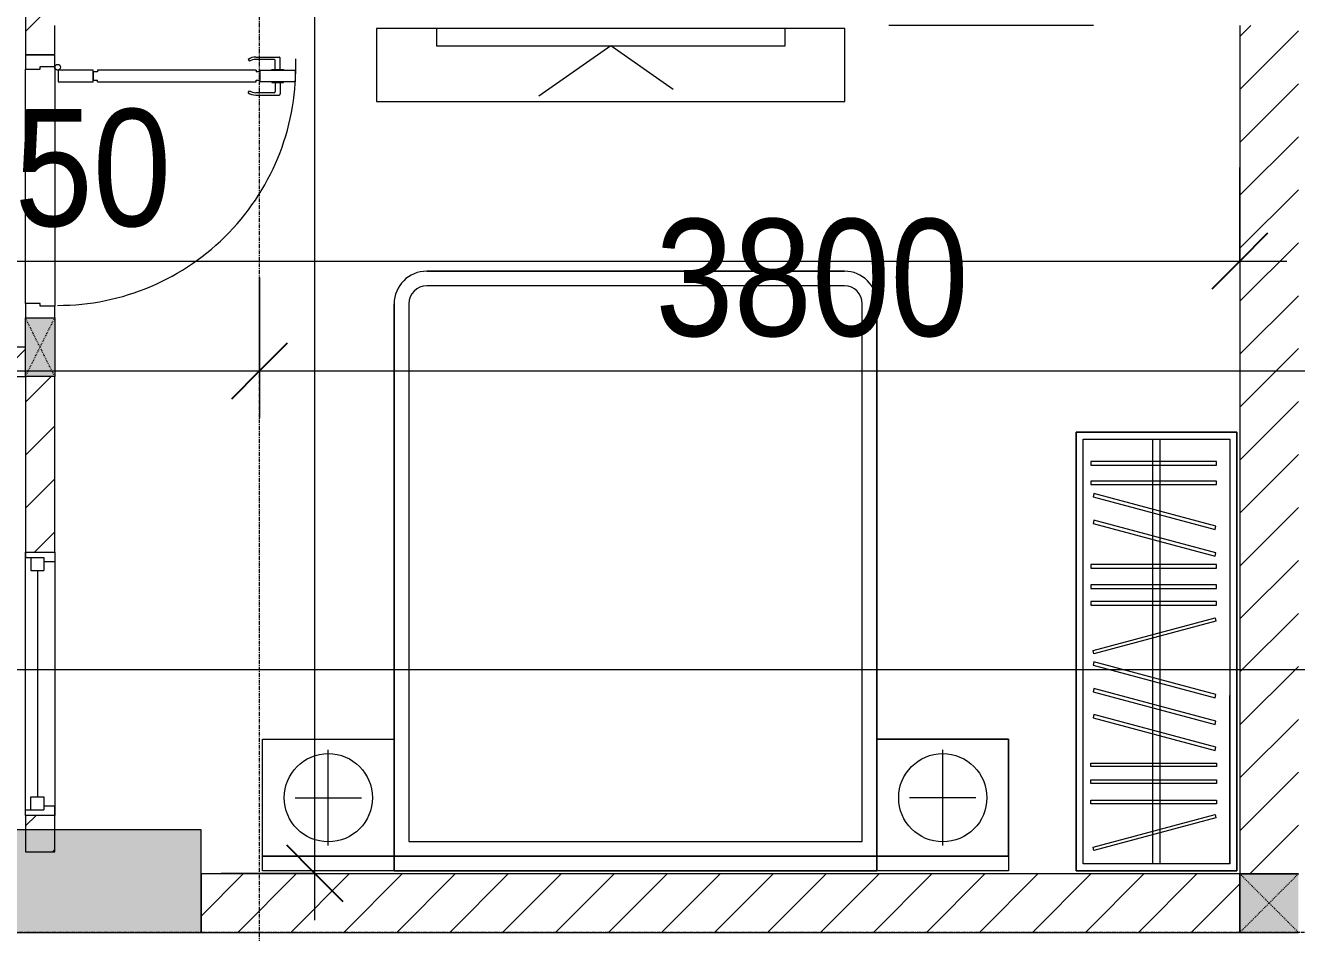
# Model space of a CAD drawing. Header units: millimetres. Extents: x 962 to 241049, y -15958 to 84407.
# Drawn here: x 101232 to 105575, y 17236 to 20337 of the extents above; entities that cross this region are included whole.
import ezdxf

# ---------------------------------------------------------------- set-up
doc = ezdxf.new("R2010")
doc.units = ezdxf.units.MM
doc.linetypes.add('Dash', pattern=[6, 3, -3])
doc.linetypes.add('Grid Line', pattern=[22.225, 12.7, -3.175, 3.175, -3.175])
for name, color, linetype, lineweight in [('0-1', 7, 'Continuous', 5), ('A-ANNO-DIMS', 211, 'Continuous', 9), ('A-ANNO-DIMS-160', 211, 'Continuous', 9), ('A-DETL-GENF-1', 9, 'Continuous', 9), ('A-DOOR-1', 254, 'Continuous', 9), ('A-DOOR-2', 9, 'Continuous', 9), ('A-FLOR-2', 9, 'Continuous', 9), ('A-GLAZ-1', 254, 'Continuous', 9), ('A-GLAZ-2', 9, 'Continuous', 9), ('A-WALL', 113, 'Continuous', 9), ('A-WALL-1', 253, 'Continuous', 18), ('A-WALL-2', 9, 'Continuous', 9), ('A-WALL-3', 113, 'Continuous', 18), ('A-WALL-PATT-1', 10, 'Continuous', 9), ('A-WALL-PATT-2', 111, 'Continuous', 9), ('I-FURN-1', 254, 'Continuous', 9), ('S-COLS', 52, 'Continuous', 9), ('S-COLS-1', 52, 'Continuous', 5), ('S-COLS-2', 7, 'Continuous', 18), ('S-COLS-4', 254, 'Continuous', 9), ('S-COLS-5', 253, 'Continuous', 18), ('S-COLS-6', 52, 'Continuous', 18), ('S-COLS-7', 52, 'Dash', 9), ('S-COLS-HDLN', 52, 'Dash', 9), ('S-COLS-HDLN-1', 9, 'Dash', 9), ('S-GRID-1', 1, 'Grid Line', 9)]:
    doc.layers.add(name, color=color, linetype=linetype, lineweight=lineweight)
doc.styles.add('UTM Avo', font='UTM Avo.ttf', dxfattribs={"width": 0.9, "height": 400})
doc.dimstyles.new('1_Dim_chi_tiet_2_5', dxfattribs={"dimscale": 304.8, "dimtxt": 399.720379, "dimasz": 0.629921, "dimexe": 0.524934, "dimexo": 0.0625, "dimgap": 0.052493, "dimtad": 1, "dimdec": 0, "dimrnd": 5, "dimzin": 0, "dimdsep": 46, "dimtxsty": 'UTM Avo', "dimblk1": 'OBLIQUE', "dimblk2": 'OBLIQUE', "dimsah": 1, "dimcen": 0.09, "dimdle": 0.524934, "dimazin": 0, "dimtfac": 1, "dimtdec": 4, "dimtix": 1, "dimtmove": 0, "dimatfit": 3, "dimfxl": 1.049869, "dimfxlon": 1, "dimtvp": 1, "dimtolj": 1, "dimtzin": 0, "dimarcsym": 2})
doc.dimstyles.new('1_Dim_chi_tiet_2_5_1', dxfattribs={"dimscale": 304.8, "dimtxt": 399.720379, "dimasz": 0.629921, "dimexe": 0.524934, "dimexo": 0.0625, "dimgap": 0.052493, "dimtad": 1, "dimdec": 0, "dimrnd": 5, "dimzin": 0, "dimdsep": 46, "dimtxsty": 'UTM Avo', "dimblk1": 'OBLIQUE', "dimblk2": 'OBLIQUE', "dimsah": 1, "dimcen": 0.09, "dimdle": 0.524934, "dimazin": 0, "dimtfac": 1, "dimtdec": 4, "dimtix": 1, "dimtmove": 0, "dimatfit": 3, "dimfxl": 1.049869, "dimfxlon": 1, "dimtvp": 1, "dimtolj": 1, "dimtzin": 0, "dimarcsym": 2})
pattern_1 = [(45, (0, 0), (-90.50967, 90.50967), [])]
pattern_2 = [(45, (63179.03, 0), (-90.50967, 90.50967), [])]

# ---------------------------------------------------------------- blocks, each defined once
blk = doc.blocks.new('NCV_TKTC_KET CAU_rvt-1-TKCS_MB TẦNG 1')
at = {"layer": 'S-COLS-1'}
blk.add_hatch(color=256, dxfattribs=at).paths.add_polyline_path([(38652.6, 17236.9), (38652.6, 17586.9), (37952.6, 17586.9), (37952.6, 17236.9)])
at = {"layer": 'S-COLS-2'}
for p, q in [((38652.6, 17586.9), (37952.6, 17586.9)), ((38652.6, 17236.9), (38652.6, 17586.9)), ((37952.6, 17236.9), (38652.6, 17236.9))]:
    blk.add_line(p, q, dxfattribs=at)
blk = doc.blocks.new('DOOR_CW_01 CANH MO-PANEL KINH - DIW_01-900x2200-CỬA GỖ VÂN LAMINATE-V80-TKCS_MB TẦNG 1')
at = {"layer": 'A-DETL-GENF-1'}
for p, q in [((-397, 872), (-357, 872)), ((-397, 752), (-397, 872)), ((-357, 872), (-357, 752)), ((-399, 831.8), (-397, 831.8)), ((-399, 792.2), (-399, 831.8)), ((-397, 792.2), (-397, 831.8)), ((-357, 792.2), (-357, 831.8)), ((-355, 831.8), (-357, 831.8)), ((-355, 792.2), (-355, 831.8)), ((-442, 737), (-442, 816.5)), ((-399, 820.5), (-438, 820.5)), ((-434, 799.5), (-434, 737)), ((-399, 803.5), (-430, 803.5)), ((-397, 792.2), (-399, 792.2)), ((-357, 792.2), (-355, 792.2)), ((-355, 820.5), (-316, 820.5)), ((-355, 803.5), (-324, 803.5)), ((-320, 799.5), (-320, 737)), ((-312, 737), (-312, 816.5)), ((-357, 752), (-397, 752)), ((-363, 752), (-391, 752)), ((-391, 752), (-391, 738)), ((-363, 738), (-363, 752)), ((-433.9, 711.2), (-427.3, 715.8)), ((-397, 738), (-391, 738)), ((-397, 738), (-397, 196)), ((-357, 738), (-363, 738)), ((-357, 196), (-357, 738)), ((-320.1, 711.2), (-326.7, 715.8)), ((-397, 196), (-391, 196)), ((-357, 182), (-397, 182)), ((-397, 182), (-397, 62)), ((-391, 196), (-391, 182)), ((-391, 182), (-363, 182)), ((-357, 196), (-363, 196)), ((-363, 182), (-363, 196)), ((-357, 62), (-357, 182)), ((-397, 62), (-357, 62))]:
    blk.add_line(p, q, dxfattribs=at)
blk.add_circle((-407, 60), 10, dxfattribs=at)
for centre, radius, start, end in [((-407, 60), 814, 360, 92), ((-438, 816.5), 4, 90, 180), ((-430, 799.5), 4, 90, 180), ((-324, 799.5), 4, 360, 90), ((-316, 816.5), 4, 0, 90), ((-397, 737), 45, 180, 215), ((-397, 737), 37, 180, 215), ((-357, 737), 37, 325, 0), ((-357, 737), 45, 325, 0)]:
    blk.add_arc(centre, radius, start, end, dxfattribs=at)
at = {"layer": 'A-DOOR-2'}
for p, q in [((-410, 50), (-450, 50)), ((-450, 50), (-450, -50)), ((-410, 0), (-410, 50)), ((-407, 50), (-382, 50)), ((450, 50), (410, 50)), ((410, 50), (410, 0)), ((-400, 0), (-410, 0)), ((-400, -50), (-400, 0)), ((410, 0), (400, 0)), ((400, 0), (400, -50)), ((-450, -50), (-400, -50)), ((400, -50), (450, -50))]:
    blk.add_line(p, q, dxfattribs=at)
blk = doc.blocks.new('M_Fixed - 900 x 1400-553215-TKCS_MB TẦNG 1')
at = {"layer": 'A-GLAZ-2'}
for p, q in [((-450, 37), (-418, 37)), ((-431, -63), (-431, 0)), ((-431, 0), (-387, 0)), ((-418, 0), (-418, 37)), ((-387, -44), (-387, 0)), ((387, 0), (431, 0)), ((387, -44), (387, 0)), ((418, 0), (418, 37)), ((450, 37), (418, 37)), ((431, -63), (431, 0)), ((-387, -22), (387, -22)), ((-450, -63), (-431, -63)), ((-431, -44), (-387, -44)), ((431, -44), (387, -44)), ((448.9, -63), (431, -63))]:
    blk.add_line(p, q, dxfattribs=at)
blk = doc.blocks.new('G1_SOF - BO TRU - 100x200-746114-TKCS_MB TẦNG 1')
at = {"layer": 'S-COLS'}
blk.add_hatch(color=256, dxfattribs=at).paths.add_polyline_path([(-50, -100), (50, -100), (50, 100), (-50, 100)])
at = {"layer": 'S-COLS-5'}
for p, q in [((-50, 100), (50, 100)), ((-50, -100), (-50, 100)), ((50, 100), (50, -100)), ((50, -100), (-50, -100))]:
    blk.add_line(p, q, dxfattribs=at)
at = {"layer": 'S-COLS-HDLN-1'}
for p, q in [((50, -100), (-50, 100)), ((-50, -100), (50, 100))]:
    blk.add_line(p, q, dxfattribs=at)
blk = doc.blocks.new('GIUONG NGU-2TAB-1600x2000 - GIUONG NGU-2TAB-1600x2000-851491-TKCS_MB TẦNG 1')
at = {"layer": 'I-FURN-1'}
for p, q in [((569.6, 2050), (1997.1, 2050)), ((1997.1, 2050), (569.6, 2050)), ((1997.1, 2000), (569.6, 2000)), ((458.5, 50), (458.5, 1938.9)), ((458.5, 1938.9), (458.5, 50)), ((508.5, 1938.9), (508.5, 100)), ((2058.2, 100), (2058.2, 1938.9)), ((2108.2, 1938.9), (2108.2, 50)), ((2108.2, 50), (2108.2, 1938.9)), ((8.5, 50), (8.5, 450.3)), ((8.5, 450.3), (458.5, 450.3)), ((8.5, 450.3), (458.5, 450.3)), ((8.5, 50), (8.5, 450.3)), ((458.5, 450.3), (458.5, 50)), ((458.5, 450.3), (458.5, 50)), ((2108.2, 50), (2108.2, 450.3)), ((2108.2, 450.3), (2558.2, 450.3)), ((2108.2, 450.3), (2108.2, 50)), ((2558.2, 450.3), (2108.2, 450.3)), ((2558.2, 450.3), (2558.2, 50)), ((2558.2, 50), (2558.2, 450.3)), ((233.5, 86.8), (233.5, 413.5)), ((2333.2, 86.8), (2333.2, 413.5)), ((120.2, 250.2), (346.8, 250.2)), ((2446.5, 250.2), (2219.8, 250.2)), ((508.5, 100), (2058.2, 100)), ((458.5, 50), (8.5, 50)), ((8.5, 0), (8.5, 50)), ((8.5, 50), (458.5, 50)), ((458.5, 50), (8.5, 50)), ((2108.2, 50), (458.5, 50)), ((458.5, 50), (458.5, 0)), ((458.5, 0), (458.5, 50)), ((458.5, 50), (2108.2, 50)), ((458.5, 50), (2108.2, 50)), ((2558.2, 50), (2108.2, 50)), ((2108.2, 50), (2558.2, 50)), ((2108.2, 0), (2108.2, 50)), ((2108.2, 50), (2108.2, 0)), ((2108.2, 50), (2558.2, 50)), ((2558.2, 50), (2558.2, 0)), ((458.5, 0), (8.5, 0)), ((2108.2, 0), (458.5, 0)), ((458.5, 0), (2108.2, 0)), ((2558.2, 0), (2108.2, 0))]:
    blk.add_line(p, q, dxfattribs=at)
for centre in [(233.5, 250.2), (2333.2, 250.2)]:
    blk.add_circle(centre, 150.7, dxfattribs=at)
for centre, radius, start, end in [((569.6, 1938.9), 111.1, 90, 180), ((569.6, 1938.9), 111.1, 90, 180), ((1997.1, 1938.9), 111.1, 0, 90), ((1997.1, 1938.9), 111.1, 360, 90), ((569.6, 1938.9), 61.1, 90, 180), ((1997.1, 1938.9), 61.1, 360, 90)]:
    blk.add_arc(centre, radius, start, end, dxfattribs=at)
blk = doc.blocks.new('TU QUAN AO-SUITE ROOM_3 - TU QUAN AO-SUITE ROOM_3-V25-TKCS_MB TẦNG 1')
at = {"layer": 'I-FURN-1'}
for p, q in [((0, 0), (-550, 0)), ((-550, 0), (-550, -1500)), ((-550, -1500), (-550, 0)), ((-550, 0), (0, 0)), ((0, -1500), (0, 0)), ((0, 0), (0, -1500)), ((-550, -24), (-550, -576)), ((-526, -24), (-24, -24)), ((-526, -1476), (-526, -24)), ((-526, -24), (-526, -600)), ((-287, -24), (-287, -576)), ((-263, -24), (-263, -576)), ((-24, -24), (-24, -1476)), ((-478.3, -181.1), (-61.3, -69.4)), ((-58.2, -80.9), (-475.2, -192.7)), ((-61.3, -69.4), (-58.2, -80.9)), ((-475.2, -192.7), (-478.3, -181.1)), ((-480.1, -229.7), (-50.1, -229.7)), ((-480.1, -241.7), (-480.1, -229.7)), ((-50.1, -241.7), (-480.1, -241.7)), ((-50.1, -229.7), (-50.1, -241.7)), ((-480.1, -299.2), (-50.1, -299.2)), ((-480.1, -311.2), (-480.1, -299.2)), ((-50.1, -299.2), (-50.1, -311.2)), ((-50.1, -311.2), (-480.1, -311.2)), ((-480.1, -356.4), (-50.1, -356.4)), ((-480.1, -368.4), (-480.1, -356.4)), ((-50.1, -368.4), (-480.1, -368.4)), ((-50.1, -356.4), (-50.1, -368.4)), ((-475.2, -411.5), (-478.3, -423.1)), ((-478.3, -423.1), (-61.3, -534.9)), ((-58.2, -523.3), (-475.2, -411.5)), ((-475.2, -500.3), (-478.3, -511.9)), ((-478.3, -511.9), (-61.3, -623.6)), ((-58.2, -612.1), (-475.2, -500.3)), ((-61.3, -534.9), (-58.2, -523.3)), ((-526, -1476), (-526, -600)), ((-475.2, -591.5), (-478.3, -603.1)), ((-478.3, -603.1), (-61.3, -714.9)), ((-58.2, -703.3), (-475.2, -591.5)), ((-287, -576), (-287, -1476)), ((-263, -576), (-263, -1476)), ((-61.3, -623.6), (-58.2, -612.1)), ((-61.3, -714.9), (-58.2, -703.3)), ((-478.3, -853.9), (-61.3, -742.1)), ((-58.2, -753.7), (-475.2, -865.5)), ((-61.3, -742.1), (-58.2, -753.7)), ((-475.2, -865.5), (-478.3, -853.9)), ((-480.1, -908.6), (-480.1, -920.6)), ((-480.1, -908.6), (-480.1, -920.6)), ((-50.1, -908.6), (-480.1, -908.6)), ((-50.1, -920.6), (-50.1, -908.6)), ((-480.1, -920.6), (-50.1, -920.6)), ((-480.1, -965.8), (-480.1, -977.8)), ((-480.1, -965.8), (-480.1, -977.8)), ((-50.1, -965.8), (-480.1, -965.8)), ((-480.1, -977.8), (-50.1, -977.8)), ((-50.1, -977.8), (-50.1, -965.8)), ((-480.1, -1035.3), (-480.1, -1047.3)), ((-480.1, -1035.3), (-480.1, -1047.3)), ((-50.1, -1035.3), (-480.1, -1035.3)), ((-50.1, -1047.3), (-50.1, -1035.3)), ((-480.1, -1047.3), (-50.1, -1047.3)), ((-475.2, -1075.3), (-478.3, -1086.9)), ((-58.2, -1187.1), (-475.2, -1075.3)), ((-478.3, -1086.9), (-61.3, -1198.6)), ((-475.2, -1166.5), (-478.3, -1178.1)), ((-58.2, -1278.3), (-475.2, -1166.5)), ((-478.3, -1178.1), (-61.3, -1289.9)), ((-61.3, -1198.6), (-58.2, -1187.1)), ((-61.3, -1289.9), (-58.2, -1278.3)), ((-480.1, -1320.5), (-480.1, -1332.5)), ((-480.1, -1320.5), (-480.1, -1332.5)), ((-50.1, -1320.5), (-480.1, -1320.5)), ((-480.1, -1332.5), (-50.1, -1332.5)), ((-50.1, -1332.5), (-50.1, -1320.5)), ((-480.1, -1386.9), (-480.1, -1398.9)), ((-480.1, -1386.9), (-480.1, -1398.9)), ((-50.1, -1386.9), (-480.1, -1386.9)), ((-50.1, -1398.9), (-50.1, -1386.9)), ((-480.1, -1398.9), (-50.1, -1398.9)), ((-24, -1476), (-526, -1476)), ((-550, -1500), (0, -1500)), ((0, -1500), (-550, -1500))]:
    blk.add_line(p, q, dxfattribs=at)
blk = doc.blocks.new('RES_BAN AN - RES_BAN AN-850638-TKCS_MB TẦNG 1')
at = {"layer": 'I-FURN-1'}
for p, q in [((1600, 0), (0, 0)), ((0, 0), (0, -250)), ((1600, -250), (1600, 0)), ((0, -250), (1600, -250))]:
    blk.add_line(p, q, dxfattribs=at)
blk = doc.blocks.new('KE TIVI-2 - KE TIVI-2-842843-TKCS_MB TẦNG 1')
at = {"layer": 'I-FURN-1'}
for p, q in [((-595.6, 0), (-595.6, -60)), ((595.6, 0), (-595.6, 0)), ((595.6, -60), (595.6, 0)), ((-595.6, -60), (595.6, -60)), ((0, -60), (-245.7, -232.1)), ((213, -209.1), (0, -60))]:
    blk.add_line(p, q, dxfattribs=at)
blk = doc.blocks.new('NCV_TKTC_TANG 1_rvt-1-TKCS_MB TẦNG 1')
at = {"layer": 'A-WALL-PATT-1'}
h = blk.add_hatch(dxfattribs=at)
h.set_pattern_fill('FP_1', color=256, style=0, pattern_type=2)
h.set_pattern_definition(pattern_1)
h.paths.add_polyline_path([(38052.6, 17511.9), (38152.6, 17511.9), (38152.6, 17636.9), (38052.6, 17636.9)])
h.paths.add_polyline_path([(38052.6, 18536.9), (38152.6, 18536.9), (38152.6, 19136.9), (38052.6, 19136.9)])
h.paths.add_polyline_path([(38052.6, 20236.9), (38152.6, 20236.9), (38152.6, 20536.5), (38052.6, 20536.5), (38052.6, 20442.4)])
h.paths.add_polyline_path([(38052.6, 21336.5), (38152.6, 21336.5), (38152.6, 22236.9), (38052.6, 22236.9), (38052.6, 21500.6)])
h = blk.add_hatch(dxfattribs=at)
h.set_pattern_fill('FP_1', color=256, style=0, pattern_type=2)
h.set_pattern_definition(pattern_1)
h.paths.add_polyline_path([(37102.6, 19136.9), (37102.6, 19236.9), (37052.6, 19236.2), (37052.6, 19136.9)])
h.paths.add_polyline_path([(38002.6, 19136.9), (38052.6, 19136.9), (38052.6, 19236.9), (38002.6, 19236.9)])
at = {"layer": 'A-FLOR-2'}
for p, q in [((41702.6, 20336.9), (41002.6, 20336.9)), ((38052.6, 19386.9), (38052.6, 20186.9)), ((38152.6, 20196.9), (38152.6, 19376.9))]:
    blk.add_line(p, q, dxfattribs=at)
at = {"layer": 'A-WALL-1'}
for p, q in [((38052.6, 20536.5), (38052.6, 20236.9)), ((38152.6, 20236.9), (38152.6, 20336.9)), ((38052.6, 20236.9), (38152.6, 20236.9)), ((38052.6, 19236.9), (38002.6, 19236.9)), ((38002.6, 19136.9), (38052.6, 19136.9)), ((38052.6, 19136.9), (38052.6, 18536.9)), ((38152.6, 18536.9), (38152.6, 19136.9)), ((38052.6, 18536.9), (38152.6, 18536.9)), ((38052.6, 17636.9), (38052.6, 17511.9)), ((38152.6, 17636.9), (38052.6, 17636.9)), ((38152.6, 17511.9), (38152.6, 17636.9)), ((38052.6, 17511.9), (38152.6, 17511.9))]:
    blk.add_line(p, q, dxfattribs=at)
at = {"layer": 'A-WALL-2'}
for p, q in [((38052.6, 19386.9), (38052.6, 20186.9)), ((38152.6, 20196.9), (38152.6, 19376.9)), ((38052.6, 17636.9), (38052.6, 18536.9)), ((38152.6, 18536.9), (38152.6, 17636.9))]:
    blk.add_line(p, q, dxfattribs=at)
at = {"layer": 'A-DOOR-1', "rotation": 270.0000000000009}
blk.add_blockref('DOOR_CW_01 CANH MO-PANEL KINH - DIW_01-900x2200-CỬA GỖ VÂN LAMINATE-V80-TKCS_MB TẦNG 1', (38102.6, 19786.9), dxfattribs=at)
at = {"layer": 'A-GLAZ-1', "rotation": 270.0000000000009}
blk.add_blockref('M_Fixed - 900 x 1400-553215-TKCS_MB TẦNG 1', (38115.6, 18086.9), dxfattribs=at)
at = {"layer": 'I-FURN-1'}
for name, p in [('RES_BAN AN - RES_BAN AN-850638-TKCS_MB TẦNG 1', (39252.6, 20326.9)), ('KE TIVI-2 - KE TIVI-2-842843-TKCS_MB TẦNG 1', (40052.6, 20326.9)), ('GIUONG NGU-2TAB-1600x2000 - GIUONG NGU-2TAB-1600x2000-851491-TKCS_MB TẦNG 1', (38854.1, 17446.9))]:
    blk.add_blockref(name, p, dxfattribs=at)
at = {"layer": 'I-FURN-1', "rotation": 180}
blk.add_blockref('TU QUAN AO-SUITE ROOM_3 - TU QUAN AO-SUITE ROOM_3-V25-TKCS_MB TẦNG 1', (41642.6, 17446.9), dxfattribs=at)
at = {"layer": 'S-COLS-4'}
blk.add_blockref('G1_SOF - BO TRU - 100x200-746114-TKCS_MB TẦNG 1', (38102.6, 19236.9), dxfattribs=at)
blk = doc.blocks.new('G1_SOF - BO TRU - 200x200-3050151-TKCS_MB TẦNG 1')
at = {"layer": 'S-COLS-HDLN'}
for p, q in [((-100, 100), (100, -100)), ((100, 100), (-100, -100))]:
    blk.add_line(p, q, dxfattribs=at)
blk = doc.blocks.new('DIMBLOCK1-TKCS_MB TẦNG 1')
at = {"layer": 'A-ANNO-DIMS-160'}
for p, q in [((96831.6, 19475.7), (96831.6, 18995.7)), ((96831.6, 19155.7), (96831.6, 19475.7)), ((102031.6, 19475.7), (102031.6, 18995.7)), ((102031.6, 19155.7), (102031.6, 19475.7)), ((96671.6, 19155.7), (102031.6, 19155.7))]:
    blk.add_line(p, q, dxfattribs=at)
at = {"layer": 'A-ANNO-DIMS-160', "lineweight": 25}
for p, q in [((96831.6, 19155.7), (96927.6, 19251.7)), ((102031.6, 19155.7), (102127.6, 19251.7)), ((96831.6, 19155.7), (96735.6, 19059.7)), ((102031.6, 19155.7), (101935.6, 19059.7))]:
    blk.add_line(p, q, dxfattribs=at)
at = {"layer": 'A-ANNO-DIMS-160', "color": 0, "insert": (98883.8, 19675.4), "char_height": 400, "width": 1314.636, "attachment_point": 1, "line_spacing_factor": 1.110334, "style": 'UTM Avo'}
blk.add_mtext('5200', dxfattribs=at)
blk = doc.blocks.new('_Oblique')
at = {"color": 0, "linetype": 'ByBlock', "lineweight": -2}
blk.add_line((-0.5, -0.5), (0.5, 0.5), dxfattribs=at)
blk = doc.blocks.new('DIMBLOCK2-TKCS_MB TẦNG 1')
at = {"layer": 'A-ANNO-DIMS-160'}
for p, q in [((102031.6, 19475.7), (102031.6, 18995.7)), ((102031.6, 19155.7), (102031.6, 19475.7)), ((105831.6, 19475.7), (105831.6, 18995.7)), ((105831.6, 19155.7), (105831.6, 19475.7)), ((102031.6, 19155.7), (105831.6, 19155.7))]:
    blk.add_line(p, q, dxfattribs=at)
at = {"layer": 'A-ANNO-DIMS-160', "lineweight": 25}
for p, q in [((102031.6, 19155.7), (102127.6, 19251.7)), ((105831.6, 19155.7), (105927.6, 19251.7)), ((102031.6, 19155.7), (101935.6, 19059.7)), ((105831.6, 19155.7), (105735.6, 19059.7))]:
    blk.add_line(p, q, dxfattribs=at)
at = {"layer": 'A-ANNO-DIMS-160', "color": 0, "insert": (103383.8, 19675.4), "char_height": 400, "width": 1314.636, "attachment_point": 1, "line_spacing_factor": 1.110334, "style": 'UTM Avo'}
blk.add_mtext('3800', dxfattribs=at)
blk = doc.blocks.new('DIMBLOCK16-TKCS_MB TẦNG 1')
at = {"layer": 'A-ANNO-DIMS-160'}
for p, q in [((96831.6, 18455.7), (96831.6, 17975.7)), ((96831.6, 18135.7), (96831.6, 18455.7)), ((190431.6, 18455.7), (190431.6, 17975.7)), ((190431.6, 18135.7), (190431.6, 18455.7)), ((96671.6, 18135.7), (190591.6, 18135.7))]:
    blk.add_line(p, q, dxfattribs=at)
at = {"layer": 'A-ANNO-DIMS-160', "lineweight": 25}
for p, q in [((96831.6, 18135.7), (96927.6, 18231.7)), ((190431.6, 18135.7), (190527.6, 18231.7)), ((96831.6, 18135.7), (96735.6, 18039.7)), ((190431.6, 18135.7), (190335.6, 18039.7))]:
    blk.add_line(p, q, dxfattribs=at)
at = {"layer": 'A-ANNO-DIMS-160', "color": 0, "insert": (142946.9, 18655.4), "char_height": 400, "width": 1643.295, "attachment_point": 1, "line_spacing_factor": 1.110334, "style": 'UTM Avo'}
blk.add_mtext('93600', dxfattribs=at)
blk = doc.blocks.new('DIMBLOCK177-TKCS_MB TẦNG 1')
at = {"layer": 'A-ANNO-DIMS-160'}
for p, q in [((102220.3, 17278.4), (102220.3, 25597.4)), ((101900.3, 25437.4), (102380.3, 25437.4)), ((102220.3, 25437.4), (101900.3, 25437.4)), ((101900.3, 17438.4), (102380.3, 17438.4)), ((102220.3, 17438.4), (101900.3, 17438.4))]:
    blk.add_line(p, q, dxfattribs=at)
at = {"layer": 'A-ANNO-DIMS-160', "lineweight": 25}
for p, q in [((102220.3, 25437.4), (102124.3, 25533.4)), ((102220.3, 25437.4), (102316.3, 25341.4)), ((102220.3, 17438.4), (102124.3, 17534.4)), ((102220.3, 17438.4), (102316.3, 17342.4))]:
    blk.add_line(p, q, dxfattribs=at)
at = {"layer": 'A-ANNO-DIMS-160', "color": 0, "insert": (101700.7, 20890.1), "char_height": 400, "width": 1314.636, "attachment_point": 1, "rotation": 90, "line_spacing_factor": 1.110334, "style": 'UTM Avo'}
blk.add_mtext('8000', dxfattribs=at)
blk = doc.blocks.new('DIMBLOCK353-TKCS_MB TẦNG 1')
at = {"layer": 'A-ANNO-DIMS-160'}
for p, q in [((97031.6, 19851.4), (97031.6, 19371.4)), ((97031.6, 19531.4), (97031.6, 19851.4)), ((105381.6, 19851.4), (105381.6, 19371.4)), ((105381.6, 19531.4), (105381.6, 19851.4)), ((96871.6, 19531.4), (105541.6, 19531.4))]:
    blk.add_line(p, q, dxfattribs=at)
at = {"layer": 'A-ANNO-DIMS-160', "lineweight": 25}
for p, q in [((97031.6, 19531.4), (97127.6, 19627.4)), ((105381.6, 19531.4), (105477.6, 19627.4)), ((97031.6, 19531.4), (96935.6, 19435.4)), ((105381.6, 19531.4), (105285.6, 19435.4))]:
    blk.add_line(p, q, dxfattribs=at)
at = {"layer": 'A-ANNO-DIMS-160', "color": 0, "insert": (100658.8, 20051), "char_height": 400, "width": 1314.636, "attachment_point": 1, "line_spacing_factor": 1.110334, "style": 'UTM Avo'}
blk.add_mtext('8350', dxfattribs=at)

msp = doc.modelspace()

# ---------------------------------------------------------------- hatches: boundary and pattern name
at = {"layer": 'A-WALL-PATT-2'}
h = msp.add_hatch(dxfattribs=at)
h.set_pattern_fill('FP_1', color=256, style=0, pattern_type=2)
h.set_pattern_definition(pattern_2)
h.paths.add_polyline_path([(105581.6, 17436.9), (105581.6, 20336.9), (105381.6, 20336.9), (105381.6, 17436.9)])
h = msp.add_hatch(dxfattribs=at)
h.set_pattern_fill('FP_1', color=256, style=0, pattern_type=2)
h.set_pattern_definition(pattern_2)
h.paths.add_polyline_path([(104786.3, 17236.9), (105381.6, 17236.9), (105381.6, 17436.9), (101831.7, 17436.9), (101831.7, 17236.9)])
at = {"layer": 'S-COLS-1'}
msp.add_hatch(color=256, dxfattribs=at).paths.add_polyline_path([(105581.6, 17236.9), (105581.6, 17436.9), (105381.6, 17436.9), (105381.6, 17236.9)])

# ---------------------------------------------------------------- linework, layer by layer
at = {"layer": 'A-WALL'}
for p, q in [((105381.6, 17236.9), (105381.6, 17436.9)), ((105381.6, 17436.9), (105581.6, 17436.9))]:
    msp.add_line(p, q, dxfattribs=at)
at = {"layer": 'A-WALL-3'}
for p, q in [((105381.6, 20336.9), (105381.6, 17436.9)), ((105381.6, 17436.9), (101831.7, 17436.9)), ((101831.7, 17436.9), (101831.7, 17236.9)), ((101831.7, 17236.9), (105381.6, 17236.9))]:
    msp.add_line(p, q, dxfattribs=at)
at = {"layer": 'S-COLS'}
for p, q in [((105581.6, 17436.9), (105381.6, 17436.9)), ((105381.6, 17436.9), (105381.6, 17236.9))]:
    msp.add_line(p, q, dxfattribs=at)
at = {"layer": 'S-COLS-6'}
msp.add_line((105381.6, 17236.9), (105581.6, 17236.9), dxfattribs=at)
at = {"layer": 'S-GRID-1'}
for p, q in [((102031.6, 15532), (102031.6, 78459.2)), ((192368.8, 17236.9), (96265.8, 17236.9))]:
    msp.add_line(p, q, dxfattribs=at)

# ---------------------------------------------------------------- block references
at = {"layer": '0-1'}
for name in ['NCV_TKTC_KET CAU_rvt-1-TKCS_MB TẦNG 1', 'NCV_TKTC_TANG 1_rvt-1-TKCS_MB TẦNG 1']:
    msp.add_blockref(name, (63179, 0), dxfattribs=at)
at = {"layer": 'S-COLS-7'}
msp.add_blockref('G1_SOF - BO TRU - 200x200-3050151-TKCS_MB TẦNG 1', (105481.6, 17336.9), dxfattribs=at)

# ---------------------------------------------------------------- dimensions: what is measured, and where the dimension line sits
at = {"layer": 'A-ANNO-DIMS'}
dim = msp.add_linear_dim(base=(102220.3, 25437.4), p1=(101900.3, 17438.4), p2=(101900.3, 25437.4), angle=90, dimstyle='1_Dim_chi_tiet_2_5', override={"dimpost": '<>', "dimfxl": 7998.961868}, dxfattribs=at)
dim.commit()
dim.dimension.update_dxf_attribs({"geometry": 'DIMBLOCK177-TKCS_MB TẦNG 1', "text_midpoint": (101997.3, 21437.9)})
for base, p1, p2, dimstyle, override, picture, middle in [((105381.6, 19531.4), (97031.6, 19851.4), (105381.6, 19851.4), '1_Dim_chi_tiet_2_5_1', {"dimpost": '<>', "dimfxl": 8350}, 'DIMBLOCK353-TKCS_MB TẦNG 1', (101206.6, 19754.4)), ((102031.6, 19155.7), (96831.6, 19475.7), (102031.6, 19475.7), '1_Dim_chi_tiet_2_5', {"dimpost": '<>', "dimfxl": 5200}, 'DIMBLOCK1-TKCS_MB TẦNG 1', (99431.6, 19378.7)), ((105831.6, 19155.7), (102031.6, 19475.7), (105831.6, 19475.7), '1_Dim_chi_tiet_2_5', {"dimpost": '<>', "dimfxl": 3800}, 'DIMBLOCK2-TKCS_MB TẦNG 1', (103931.6, 19378.7)), ((190431.6, 18135.7), (96831.6, 18455.7), (190431.6, 18455.7), '1_Dim_chi_tiet_2_5', {"dimpost": '<>', "dimfxl": 93600}, 'DIMBLOCK16-TKCS_MB TẦNG 1', (143631.6, 18358.7))]:
    dim = msp.add_linear_dim(base=base, p1=p1, p2=p2, dimstyle=dimstyle, override=override, dxfattribs=at)
    dim.commit()
    dim.dimension.update_dxf_attribs({"geometry": picture, "text_midpoint": middle})

doc.saveas('drawing.dxf')
